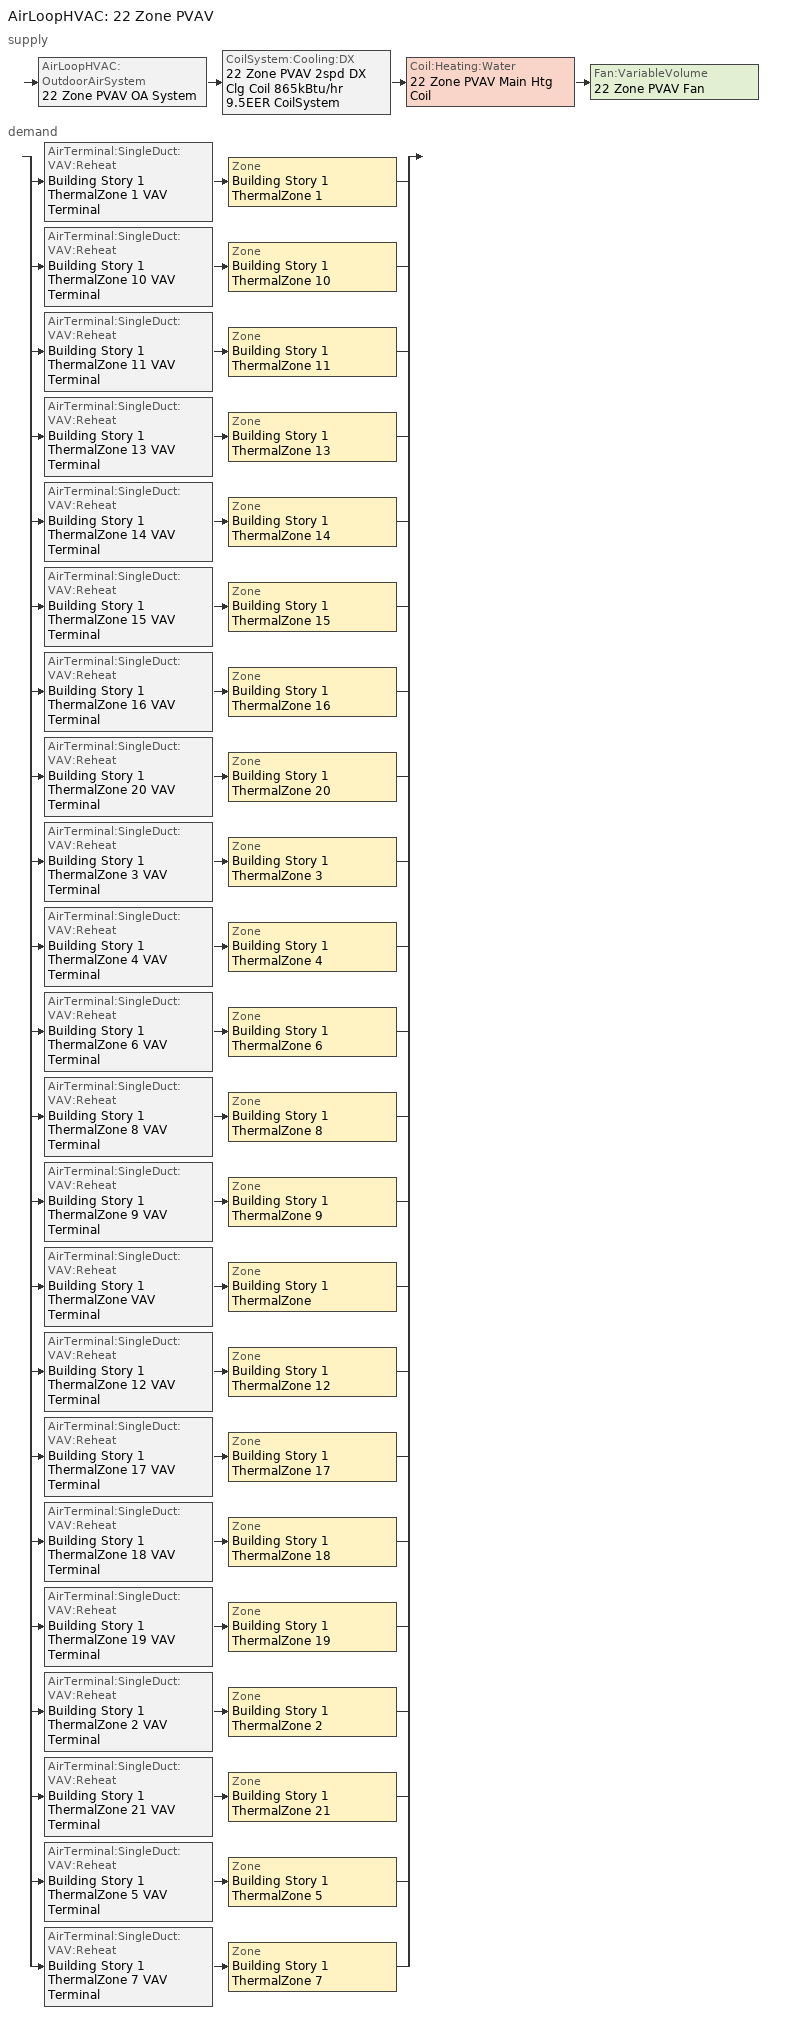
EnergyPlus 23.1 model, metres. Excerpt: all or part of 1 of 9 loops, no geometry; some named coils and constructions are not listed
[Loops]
AirLoopHVAC '22 Zone PVAV'
 supply: AirLoopHVAC:OutdoorAirSystem '22 Zone PVAV OA System' > CoilSystem:Cooling:DX '22 Zone PVAV 2spd DX Clg Coil 865kBtu/hr 9.5EER CoilSystem' > Coil:Heating:Water '22 Zone PVAV Main Htg Coil' > Fan:VariableVolume '22 Zone PVAV Fan'
 demand: split
  | AirTerminal:SingleDuct:VAV:Reheat 'Building Story 1 ThermalZone 1 VAV Terminal' > Zone 'Building Story 1 ThermalZone 1'
  | AirTerminal:SingleDuct:VAV:Reheat 'Building Story 1 ThermalZone 10 VAV Terminal' > Zone 'Building Story 1 ThermalZone 10'
  | AirTerminal:SingleDuct:VAV:Reheat 'Building Story 1 ThermalZone 11 VAV Terminal' > Zone 'Building Story 1 ThermalZone 11'
  | AirTerminal:SingleDuct:VAV:Reheat 'Building Story 1 ThermalZone 13 VAV Terminal' > Zone 'Building Story 1 ThermalZone 13'
  | AirTerminal:SingleDuct:VAV:Reheat 'Building Story 1 ThermalZone 14 VAV Terminal' > Zone 'Building Story 1 ThermalZone 14'
  | AirTerminal:SingleDuct:VAV:Reheat 'Building Story 1 ThermalZone 15 VAV Terminal' > Zone 'Building Story 1 ThermalZone 15'
  | AirTerminal:SingleDuct:VAV:Reheat 'Building Story 1 ThermalZone 16 VAV Terminal' > Zone 'Building Story 1 ThermalZone 16'
  | AirTerminal:SingleDuct:VAV:Reheat 'Building Story 1 ThermalZone 20 VAV Terminal' > Zone 'Building Story 1 ThermalZone 20'
  | AirTerminal:SingleDuct:VAV:Reheat 'Building Story 1 ThermalZone 3 VAV Terminal' > Zone 'Building Story 1 ThermalZone 3'
  | AirTerminal:SingleDuct:VAV:Reheat 'Building Story 1 ThermalZone 4 VAV Terminal' > Zone 'Building Story 1 ThermalZone 4'
  | AirTerminal:SingleDuct:VAV:Reheat 'Building Story 1 ThermalZone 6 VAV Terminal' > Zone 'Building Story 1 ThermalZone 6'
  | AirTerminal:SingleDuct:VAV:Reheat 'Building Story 1 ThermalZone 8 VAV Terminal' > Zone 'Building Story 1 ThermalZone 8'
  | AirTerminal:SingleDuct:VAV:Reheat 'Building Story 1 ThermalZone 9 VAV Terminal' > Zone 'Building Story 1 ThermalZone 9'
  | AirTerminal:SingleDuct:VAV:Reheat 'Building Story 1 ThermalZone VAV Terminal' > Zone 'Building Story 1 ThermalZone'
  | AirTerminal:SingleDuct:VAV:Reheat 'Building Story 1 ThermalZone 12 VAV Terminal' > Zone 'Building Story 1 ThermalZone 12'
  | AirTerminal:SingleDuct:VAV:Reheat 'Building Story 1 ThermalZone 17 VAV Terminal' > Zone 'Building Story 1 ThermalZone 17'
  | AirTerminal:SingleDuct:VAV:Reheat 'Building Story 1 ThermalZone 18 VAV Terminal' > Zone 'Building Story 1 ThermalZone 18'
  | AirTerminal:SingleDuct:VAV:Reheat 'Building Story 1 ThermalZone 19 VAV Terminal' > Zone 'Building Story 1 ThermalZone 19'
  | AirTerminal:SingleDuct:VAV:Reheat 'Building Story 1 ThermalZone 2 VAV Terminal' > Zone 'Building Story 1 ThermalZone 2'
  | AirTerminal:SingleDuct:VAV:Reheat 'Building Story 1 ThermalZone 21 VAV Terminal' > Zone 'Building Story 1 ThermalZone 21'
  | AirTerminal:SingleDuct:VAV:Reheat 'Building Story 1 ThermalZone 5 VAV Terminal' > Zone 'Building Story 1 ThermalZone 5'
  | AirTerminal:SingleDuct:VAV:Reheat 'Building Story 1 ThermalZone 7 VAV Terminal' > Zone 'Building Story 1 ThermalZone 7'
[InternalMass] Construction=InteriorFurnishings 1
Name | Zone or ZoneList | Space or SpaceList | Surface Area {m2}
Building Story 1 Space 17 SecondarySchool Mechanical B  - Story Ground Mass | Building Story 1 ThermalZone 17 | Building Story 1 Space 17 | 26.8084
Building Story 1 Space 8 SecondarySchool Mechanical B  - Story Ground Mass | Building Story 1 ThermalZone 8 | Building Story 1 Space 8 | 2.90089
Building Story 1 Space 14 SecondarySchool Mechanical B  - Story Ground Mass | Building Story 1 ThermalZone 14 | Building Story 1 Space 14 | 6.56601
Building Story 1 Space 13 SecondarySchool Mechanical B  - Story Ground Mass | Building Story 1 ThermalZone 13 | Building Story 1 Space 13 | 3.09526
Building Story 1 Space 15 SecondarySchool Mechanical B  - Story Ground Mass | Building Story 1 ThermalZone 15 | Building Story 1 Space 15 | 1.0652
Building Story 1 Space 10 SecondarySchool Mechanical B  - Story Ground Mass | Building Story 1 ThermalZone 10 | Building Story 1 Space 10 | 4.91222
Building Story 1 Space 11 SecondarySchool Mechanical B  - Story Ground Mass | Building Story 1 ThermalZone 11 | Building Story 1 Space 11 | 2.89892
Building Story 1 Space SecondarySchool Mechanical C  - Story Ground Mass | Building Story 1 ThermalZone | Building Story 1 Space | 34.3922
Building Story 1 Space 9 SecondarySchool Mechanical C  - Story Ground Mass | Building Story 1 ThermalZone 9 | Building Story 1 Space 9 | 0.135898
Building Story 1 Space 12 SecondarySchool Mechanical C  - Story Ground Mass | Building Story 1 ThermalZone 12 | Building Story 1 Space 12 | 1.8011
Building Story 1 Space 16 SecondarySchool Mechanical C  - Story Ground Mass | Building Story 1 ThermalZone 16 | Building Story 1 Space 16 | 0.949312
Building Story 1 Space 17 SecondarySchool Mechanical C  - Story Ground Mass | Building Story 1 ThermalZone 17 | Building Story 1 Space 17 | 3.64568
Building Story 1 Space 8 SecondarySchool Mechanical C  - Story Ground Mass | Building Story 1 ThermalZone 8 | Building Story 1 Space 8 | 0.394492
Building Story 1 Space 14 SecondarySchool Mechanical C  - Story Ground Mass | Building Story 1 ThermalZone 14 | Building Story 1 Space 14 | 0.892913
Building Story 1 Space 13 SecondarySchool Mechanical C  - Story Ground Mass | Building Story 1 ThermalZone 13 | Building Story 1 Space 13 | 0.420925
Building Story 1 Space 15 SecondarySchool Mechanical C  - Story Ground Mass | Building Story 1 ThermalZone 15 | Building Story 1 Space 15 | 0.144856
Building Story 1 Space 10 SecondarySchool Mechanical C  - Story Ground Mass | Building Story 1 ThermalZone 10 | Building Story 1 Space 10 | 0.668014
Building Story 1 Space 11 SecondarySchool Mechanical C  - Story Ground Mass | Building Story 1 ThermalZone 11 | Building Story 1 Space 11 | 0.394225
Building Story 1 Space SecondarySchool Office A  - Story Ground Mass | Building Story 1 ThermalZone | Building Story 1 Space | 24.2442
Building Story 1 Space 9 SecondarySchool Office A  - Story Ground Mass | Building Story 1 ThermalZone 9 | Building Story 1 Space 9 | 0.0957992
Building Story 1 Space 12 SecondarySchool Office A  - Story Ground Mass | Building Story 1 ThermalZone 12 | Building Story 1 Space 12 | 1.26966
Building Story 1 Space 16 SecondarySchool Office A  - Story Ground Mass | Building Story 1 ThermalZone 16 | Building Story 1 Space 16 | 0.669202
Building Story 1 Space 17 SecondarySchool Office A  - Story Ground Mass | Building Story 1 ThermalZone 17 | Building Story 1 Space 17 | 2.56996
Building Story 1 Space 8 SecondarySchool Office A  - Story Ground Mass | Building Story 1 ThermalZone 8 | Building Story 1 Space 8 | 0.278091
Building Story 1 Space 14 SecondarySchool Office A  - Story Ground Mass | Building Story 1 ThermalZone 14 | Building Story 1 Space 14 | 0.629444
Building Story 1 Space 13 SecondarySchool Office A  - Story Ground Mass | Building Story 1 ThermalZone 13 | Building Story 1 Space 13 | 0.296724
Building Story 1 Space 15 SecondarySchool Office A  - Story Ground Mass | Building Story 1 ThermalZone 15 | Building Story 1 Space 15 | 0.102114
Building Story 1 Space 10 SecondarySchool Office A  - Story Ground Mass | Building Story 1 ThermalZone 10 | Building Story 1 Space 10 | 0.470905
Building Story 1 Space 11 SecondarySchool Office A  - Story Ground Mass | Building Story 1 ThermalZone 11 | Building Story 1 Space 11 | 0.277902
Building Story 1 Space SecondarySchool Office A end_b - Story Ground Mass | Building Story 1 ThermalZone | Building Story 1 Space | 29.2657
Building Story 1 Space 9 SecondarySchool Office A end_b - Story Ground Mass | Building Story 1 ThermalZone 9 | Building Story 1 Space 9 | 0.115641
Building Story 1 Space 12 SecondarySchool Office A end_b - Story Ground Mass | Building Story 1 ThermalZone 12 | Building Story 1 Space 12 | 1.53263
Building Story 1 Space 16 SecondarySchool Office A end_b - Story Ground Mass | Building Story 1 ThermalZone 16 | Building Story 1 Space 16 | 0.807808
Building Story 1 Space 17 SecondarySchool Office A end_b - Story Ground Mass | Building Story 1 ThermalZone 17 | Building Story 1 Space 17 | 3.10225
Building Story 1 Space 20 SecondarySchool Office A end_b - Story Ground Mass | Building Story 1 ThermalZone 20 | Building Story 1 Space 20 | 0.950895
Building Story 1 Space 21 SecondarySchool Office A end_b - Story Ground Mass | Building Story 1 ThermalZone 21 | Building Story 1 Space 21 | 1.48512
Building Story 1 Space 8 SecondarySchool Office A end_b - Story Ground Mass | Building Story 1 ThermalZone 8 | Building Story 1 Space 8 | 0.335689
Building Story 1 Space 14 SecondarySchool Office A end_b - Story Ground Mass | Building Story 1 ThermalZone 14 | Building Story 1 Space 14 | 0.759816
Building Story 1 Space 5 SecondarySchool Office A end_b - Story Ground Mass | Building Story 1 ThermalZone 5 | Building Story 1 Space 5 | 0.243056
Building Story 1 Space 13 SecondarySchool Office A end_b - Story Ground Mass | Building Story 1 ThermalZone 13 | Building Story 1 Space 13 | 0.358182
Building Story 1 Space 15 SecondarySchool Office A end_b - Story Ground Mass | Building Story 1 ThermalZone 15 | Building Story 1 Space 15 | 0.123264
Building Story 1 Space 10 SecondarySchool Office A end_b - Story Ground Mass | Building Story 1 ThermalZone 10 | Building Story 1 Space 10 | 0.56844
Building Story 1 Space 19 SecondarySchool Office A end_b - Story Ground Mass | Building Story 1 ThermalZone 19 | Building Story 1 Space 19 | 0.0959489
Building Story 1 Space 3 SecondarySchool Office A end_b - Story Ground Mass | Building Story 1 ThermalZone 3 | Building Story 1 Space 3 | 0.132603
Building Story 1 Space 18 SecondarySchool Office A end_b - Story Ground Mass | Building Story 1 ThermalZone 18 | Building Story 1 Space 18 | 0.100001
Building Story 1 Space 11 SecondarySchool Office A end_b - Story Ground Mass | Building Story 1 ThermalZone 11 | Building Story 1 Space 11 | 0.335462
Building Story 1 Space SecondarySchool Office B  - Story Ground Mass | Building Story 1 ThermalZone | Building Story 1 Space | 178.279
Building Story 1 Space 1 SecondarySchool Office B  - Story Ground Mass | Building Story 1 ThermalZone 1 | Building Story 1 Space 1 | 1.47808
Building Story 1 Space 2 SecondarySchool Office B  - Story Ground Mass | Building Story 1 ThermalZone 2 | Building Story 1 Space 2 | 3.20943
Building Story 1 Space 4 SecondarySchool Office B  - Story Ground Mass | Building Story 1 ThermalZone 4 | Building Story 1 Space 4 | 1.06083
Building Story 1 Space 6 SecondarySchool Office B  - Story Ground Mass | Building Story 1 ThermalZone 6 | Building Story 1 Space 6 | 1.20635
Building Story 1 Space 7 SecondarySchool Office B  - Story Ground Mass | Building Story 1 ThermalZone 7 | Building Story 1 Space 7 | 2.14553
Building Story 1 Space 9 SecondarySchool Office B  - Story Ground Mass | Building Story 1 ThermalZone 9 | Building Story 1 Space 9 | 0.704456
Building Story 1 Space 12 SecondarySchool Office B  - Story Ground Mass | Building Story 1 ThermalZone 12 | Building Story 1 Space 12 | 9.33639
Building Story 1 Space 16 SecondarySchool Office B  - Story Ground Mass | Building Story 1 ThermalZone 16 | Building Story 1 Space 16 | 4.92096
Building Story 1 Space 17 SecondarySchool Office B  - Story Ground Mass | Building Story 1 ThermalZone 17 | Building Story 1 Space 17 | 18.8981
Building Story 1 Space 20 SecondarySchool Office B  - Story Ground Mass | Building Story 1 ThermalZone 20 | Building Story 1 Space 20 | 5.79261
Building Story 1 Space 21 SecondarySchool Office B  - Story Ground Mass | Building Story 1 ThermalZone 21 | Building Story 1 Space 21 | 9.04699
Building Story 1 Space 8 SecondarySchool Office B  - Story Ground Mass | Building Story 1 ThermalZone 8 | Building Story 1 Space 8 | 2.04493
Building Story 1 Space 14 SecondarySchool Office B  - Story Ground Mass | Building Story 1 ThermalZone 14 | Building Story 1 Space 14 | 4.6286
Building Story 1 Space 5 SecondarySchool Office B  - Story Ground Mass | Building Story 1 ThermalZone 5 | Building Story 1 Space 5 | 1.48064
Building Story 1 Space 13 SecondarySchool Office B  - Story Ground Mass | Building Story 1 ThermalZone 13 | Building Story 1 Space 13 | 2.18195
Building Story 1 Space 15 SecondarySchool Office B  - Story Ground Mass | Building Story 1 ThermalZone 15 | Building Story 1 Space 15 | 0.750892
Building Story 1 Space 10 SecondarySchool Office B  - Story Ground Mass | Building Story 1 ThermalZone 10 | Building Story 1 Space 10 | 3.46279
Building Story 1 Space 19 SecondarySchool Office B  - Story Ground Mass | Building Story 1 ThermalZone 19 | Building Story 1 Space 19 | 0.584496
Building Story 1 Space 3 SecondarySchool Office B  - Story Ground Mass | Building Story 1 ThermalZone 3 | Building Story 1 Space 3 | 0.807784
Building Story 1 Space 18 SecondarySchool Office B  - Story Ground Mass | Building Story 1 ThermalZone 18 | Building Story 1 Space 18 | 0.609181
Building Story 1 Space 11 SecondarySchool Office B  - Story Ground Mass | Building Story 1 ThermalZone 11 | Building Story 1 Space 11 | 2.04355
Building Story 1 Space SecondarySchool Office B end_b - Story Ground Mass | Building Story 1 ThermalZone | Building Story 1 Space | 215.205
Building Story 1 Space 1 SecondarySchool Office B end_b - Story Ground Mass | Building Story 1 ThermalZone 1 | Building Story 1 Space 1 | 1.78423
Building Story 1 Space 2 SecondarySchool Office B end_b - Story Ground Mass | Building Story 1 ThermalZone 2 | Building Story 1 Space 2 | 3.87417
Building Story 1 Space 4 SecondarySchool Office B end_b - Story Ground Mass | Building Story 1 ThermalZone 4 | Building Story 1 Space 4 | 1.28056
Building Story 1 Space 6 SecondarySchool Office B end_b - Story Ground Mass | Building Story 1 ThermalZone 6 | Building Story 1 Space 6 | 1.45622
Building Story 1 Space 7 SecondarySchool Office B end_b - Story Ground Mass | Building Story 1 ThermalZone 7 | Building Story 1 Space 7 | 2.58992
Building Story 1 Space 9 SecondarySchool Office B end_b - Story Ground Mass | Building Story 1 ThermalZone 9 | Building Story 1 Space 9 | 0.850365
Building Story 1 Space 12 SecondarySchool Office B end_b - Story Ground Mass | Building Story 1 ThermalZone 12 | Building Story 1 Space 12 | 11.2702
Building Story 1 Space 16 SecondarySchool Office B end_b - Story Ground Mass | Building Story 1 ThermalZone 16 | Building Story 1 Space 16 | 5.9402
Building Story 1 Space 17 SecondarySchool Office B end_b - Story Ground Mass | Building Story 1 ThermalZone 17 | Building Story 1 Space 17 | 22.8123
Building Story 1 Space 20 SecondarySchool Office B end_b - Story Ground Mass | Building Story 1 ThermalZone 20 | Building Story 1 Space 20 | 6.99238
Building Story 1 Space 21 SecondarySchool Office B end_b - Story Ground Mass | Building Story 1 ThermalZone 21 | Building Story 1 Space 21 | 10.9208
[ZoneControl:Thermostat] Temperature Difference Between Cutout And Setpoint {deltaC}=0
Name | Zone or ZoneList | Control Type Schedule | Control 1
Building Story 1 ThermalZone Thermostat | Building Story 1 ThermalZone | Building Story 1 ThermalZone Thermostat Schedule | Story Ground Blended Space Type Thermostat
Building Story 1 ThermalZone 1 Thermostat | Building Story 1 ThermalZone 1 | Building Story 1 ThermalZone 1 Thermostat Schedule | Story Ground Blended Space Type Thermostat 1
Building Story 1 ThermalZone 10 Thermostat | Building Story 1 ThermalZone 10 | Building Story 1 ThermalZone 10 Thermostat Schedule | Story Ground Blended Space Type Thermostat 2
Building Story 1 ThermalZone 11 Thermostat | Building Story 1 ThermalZone 11 | Building Story 1 ThermalZone 11 Thermostat Schedule | Story Ground Blended Space Type Thermostat 3
Building Story 1 ThermalZone 12 Thermostat | Building Story 1 ThermalZone 12 | Building Story 1 ThermalZone 12 Thermostat Schedule | Story Ground Blended Space Type Thermostat 4
Building Story 1 ThermalZone 13 Thermostat | Building Story 1 ThermalZone 13 | Building Story 1 ThermalZone 13 Thermostat Schedule | Story Ground Blended Space Type Thermostat 5
Building Story 1 ThermalZone 14 Thermostat | Building Story 1 ThermalZone 14 | Building Story 1 ThermalZone 14 Thermostat Schedule | Story Ground Blended Space Type Thermostat 6
Building Story 1 ThermalZone 15 Thermostat | Building Story 1 ThermalZone 15 | Building Story 1 ThermalZone 15 Thermostat Schedule | Story Ground Blended Space Type Thermostat 7
Building Story 1 ThermalZone 16 Thermostat | Building Story 1 ThermalZone 16 | Building Story 1 ThermalZone 16 Thermostat Schedule | Story Ground Blended Space Type Thermostat 8
Building Story 1 ThermalZone 17 Thermostat | Building Story 1 ThermalZone 17 | Building Story 1 ThermalZone 17 Thermostat Schedule | Story Ground Blended Space Type Thermostat 9
Building Story 1 ThermalZone 18 Thermostat | Building Story 1 ThermalZone 18 | Building Story 1 ThermalZone 18 Thermostat Schedule | Story Ground Blended Space Type Thermostat 10
Building Story 1 ThermalZone 19 Thermostat | Building Story 1 ThermalZone 19 | Building Story 1 ThermalZone 19 Thermostat Schedule | Story Ground Blended Space Type Thermostat 11
Building Story 1 ThermalZone 2 Thermostat | Building Story 1 ThermalZone 2 | Building Story 1 ThermalZone 2 Thermostat Schedule | Story Ground Blended Space Type Thermostat 12
Building Story 1 ThermalZone 20 Thermostat | Building Story 1 ThermalZone 20 | Building Story 1 ThermalZone 20 Thermostat Schedule | Story Ground Blended Space Type Thermostat 13
Building Story 1 ThermalZone 21 Thermostat | Building Story 1 ThermalZone 21 | Building Story 1 ThermalZone 21 Thermostat Schedule | Story Ground Blended Space Type Thermostat 14
Building Story 1 ThermalZone 3 Thermostat | Building Story 1 ThermalZone 3 | Building Story 1 ThermalZone 3 Thermostat Schedule | Story Ground Blended Space Type Thermostat 15
Building Story 1 ThermalZone 4 Thermostat | Building Story 1 ThermalZone 4 | Building Story 1 ThermalZone 4 Thermostat Schedule | Story Ground Blended Space Type Thermostat 16
Building Story 1 ThermalZone 5 Thermostat | Building Story 1 ThermalZone 5 | Building Story 1 ThermalZone 5 Thermostat Schedule | Story Ground Blended Space Type Thermostat 17
Building Story 1 ThermalZone 6 Thermostat | Building Story 1 ThermalZone 6 | Building Story 1 ThermalZone 6 Thermostat Schedule | Story Ground Blended Space Type Thermostat 18
Building Story 1 ThermalZone 7 Thermostat | Building Story 1 ThermalZone 7 | Building Story 1 ThermalZone 7 Thermostat Schedule | Story Ground Blended Space Type Thermostat 19
Building Story 1 ThermalZone 8 Thermostat | Building Story 1 ThermalZone 8 | Building Story 1 ThermalZone 8 Thermostat Schedule | Story Ground Blended Space Type Thermostat 20
Building Story 1 ThermalZone 9 Thermostat | Building Story 1 ThermalZone 9 | Building Story 1 ThermalZone 9 Thermostat Schedule | Story Ground Blended Space Type Thermostat 21
[ThermostatSetpoint:DualSetpoint] Heating Setpoint Temperature Schedule=SchoolSecondary HTGSETP_SCH_PSZ_AC; Cooling Setpoint Temperature Schedule=SchoolSecondary CLGSETP_SCH_NO_SETBACK
Story Ground Blended Space Type Thermostat; Story Ground Blended Space Type Thermostat 1; Story Ground Blended Space Type Thermostat 2; Story Ground Blended Space Type Thermostat 3; Story Ground Blended Space Type Thermostat 4; Story Ground Blended Space Type Thermostat 5; Story Ground Blended Space Type Thermostat 6; Story Ground Blended Space Type Thermostat 7; Story Ground Blended Space Type Thermostat 8; Story Ground Blended Space Type Thermostat 9; Story Ground Blended Space Type Thermostat 10; Story Ground Blended Space Type Thermostat 11; Story Ground Blended Space Type Thermostat 12; Story Ground Blended Space Type Thermostat 13; Story Ground Blended Space Type Thermostat 14; Story Ground Blended Space Type Thermostat 15; Story Ground Blended Space Type Thermostat 16; Story Ground Blended Space Type Thermostat 17; Story Ground Blended Space Type Thermostat 18; Story Ground Blended Space Type Thermostat 19; Story Ground Blended Space Type Thermostat 20; Story Ground Blended Space Type Thermostat 21
[AirTerminal:SingleDuct:VAV:Reheat] Availability Schedule=Always On Discrete; Maximum Air Flow Rate {m3/s}=Autosize; Zone Minimum Air Flow Input Method=Constant; Constant Minimum Air Flow Fraction=0.747222; Fixed Minimum Air Flow Rate {m3/s}=0; Maximum Hot Water or Steam Flow Rate {m3/s}=Autosize; Minimum Hot Water or Steam Flow Rate {m3/s}=0; Convergence Tolerance=0.001; Damper Heating Action=ReverseWithLimits; Maximum Flow per Zone Floor Area During Reheat {m3/s-m2}=Autocalculate; Maximum Flow Fraction During Reheat=Autocalculate; Maximum Reheat Air Temperature {C}=50
Name | Reheat Coil
Building Story 1 ThermalZone VAV Terminal | Building Story 1 ThermalZone Reheat Coil
Building Story 1 ThermalZone 1 VAV Terminal | Building Story 1 ThermalZone 1 Reheat Coil
Building Story 1 ThermalZone 10 VAV Terminal | Building Story 1 ThermalZone 10 Reheat Coil
Building Story 1 ThermalZone 11 VAV Terminal | Building Story 1 ThermalZone 11 Reheat Coil
Building Story 1 ThermalZone 12 VAV Terminal | Building Story 1 ThermalZone 12 Reheat Coil
Building Story 1 ThermalZone 13 VAV Terminal | Building Story 1 ThermalZone 13 Reheat Coil
Building Story 1 ThermalZone 14 VAV Terminal | Building Story 1 ThermalZone 14 Reheat Coil
Building Story 1 ThermalZone 15 VAV Terminal | Building Story 1 ThermalZone 15 Reheat Coil
Building Story 1 ThermalZone 16 VAV Terminal | Building Story 1 ThermalZone 16 Reheat Coil
Building Story 1 ThermalZone 17 VAV Terminal | Building Story 1 ThermalZone 17 Reheat Coil
Building Story 1 ThermalZone 18 VAV Terminal | Building Story 1 ThermalZone 18 Reheat Coil
Building Story 1 ThermalZone 19 VAV Terminal | Building Story 1 ThermalZone 19 Reheat Coil
Building Story 1 ThermalZone 2 VAV Terminal | Building Story 1 ThermalZone 2 Reheat Coil
Building Story 1 ThermalZone 20 VAV Terminal | Building Story 1 ThermalZone 20 Reheat Coil
Building Story 1 ThermalZone 21 VAV Terminal | Building Story 1 ThermalZone 21 Reheat Coil
Building Story 1 ThermalZone 3 VAV Terminal | Building Story 1 ThermalZone 3 Reheat Coil
Building Story 1 ThermalZone 4 VAV Terminal | Building Story 1 ThermalZone 4 Reheat Coil
Building Story 1 ThermalZone 5 VAV Terminal | Building Story 1 ThermalZone 5 Reheat Coil
Building Story 1 ThermalZone 6 VAV Terminal | Building Story 1 ThermalZone 6 Reheat Coil
Building Story 1 ThermalZone 7 VAV Terminal | Building Story 1 ThermalZone 7 Reheat Coil
Building Story 1 ThermalZone 8 VAV Terminal | Building Story 1 ThermalZone 8 Reheat Coil
Building Story 1 ThermalZone 9 VAV Terminal | Building Story 1 ThermalZone 9 Reheat Coil
[Coil:Heating:Water]
22 Zone PVAV Main Htg Coil: Availability Schedule=Always On Discrete; U-Factor Times Area Value {W/K}=Autosize; Maximum Water Flow Rate {m3/s}=Autosize; Performance Input Method=UFactorTimesAreaAndDesignWaterFlowRate; Rated Capacity {W}=Autosize; Rated Inlet Water Temperature {C}=82.2222; Rated Inlet Air Temperature {C}=7.22222; Rated Outlet Water Temperature {C}=71.1111; Rated Outlet Air Temperature {C}=12.7778; Rated Ratio for Air and Water Convection=0.5
[Zone equipment]
Building Story 1 ThermalZone: Building Story 1 ThermalZone VAV Terminal
Building Story 1 ThermalZone 1: Building Story 1 ThermalZone 1 VAV Terminal
Building Story 1 ThermalZone 10: Building Story 1 ThermalZone 10 VAV Terminal
Building Story 1 ThermalZone 11: Building Story 1 ThermalZone 11 VAV Terminal
Building Story 1 ThermalZone 12: Building Story 1 ThermalZone 12 VAV Terminal
Building Story 1 ThermalZone 13: Building Story 1 ThermalZone 13 VAV Terminal
Building Story 1 ThermalZone 14: Building Story 1 ThermalZone 14 VAV Terminal
Building Story 1 ThermalZone 15: Building Story 1 ThermalZone 15 VAV Terminal
Building Story 1 ThermalZone 16: Building Story 1 ThermalZone 16 VAV Terminal
Building Story 1 ThermalZone 17: Building Story 1 ThermalZone 17 VAV Terminal
Building Story 1 ThermalZone 18: Building Story 1 ThermalZone 18 VAV Terminal
Building Story 1 ThermalZone 19: Building Story 1 ThermalZone 19 VAV Terminal
Building Story 1 ThermalZone 2: Building Story 1 ThermalZone 2 VAV Terminal
Building Story 1 ThermalZone 20: Building Story 1 ThermalZone 20 VAV Terminal
Building Story 1 ThermalZone 21: Building Story 1 ThermalZone 21 VAV Terminal
Building Story 1 ThermalZone 3: Building Story 1 ThermalZone 3 VAV Terminal
Building Story 1 ThermalZone 4: Building Story 1 ThermalZone 4 VAV Terminal
Building Story 1 ThermalZone 5: Building Story 1 ThermalZone 5 VAV Terminal
Building Story 1 ThermalZone 6: Building Story 1 ThermalZone 6 VAV Terminal
Building Story 1 ThermalZone 7: Building Story 1 ThermalZone 7 VAV Terminal
Building Story 1 ThermalZone 8: Building Story 1 ThermalZone 8 VAV Terminal
Building Story 1 ThermalZone 9: Building Story 1 ThermalZone 9 VAV Terminal
[Sizing:Zone] Zone Cooling Design Supply Air Temperature Input Method=SupplyAirTemperature; Zone Cooling Design Supply Air Temperature {C}=12.7778; Zone Cooling Design Supply Air Temperature Difference {deltaC}=11.11; Zone Heating Design Supply Air Temperature Input Method=SupplyAirTemperature; Zone Heating Design Supply Air Temperature {C}=50; Zone Heating Design Supply Air Temperature Difference {deltaC}=11.11; Zone Cooling Design Supply Air Humidity Ratio {kgWater/kgDryAir}=0.0085; Zone Heating Design Supply Air Humidity Ratio {kgWater/kgDryAir}=0.008; Cooling Design Air Flow Method=DesignDay; Cooling Design Air Flow Rate {m3/s}=0; Cooling Minimum Air Flow per Zone Floor Area {m3/s-m2}=0.000762; Cooling Minimum Air Flow {m3/s}=0; Cooling Minimum Air Flow Fraction=0; Heating Design Air Flow Method=DesignDay; Heating Design Air Flow Rate {m3/s}=0; Heating Maximum Air Flow per Zone Floor Area {m3/s-m2}=0.002032; Heating Maximum Air Flow {m3/s}=0.141576; Heating Maximum Air Flow Fraction=0.3; Account for Dedicated Outdoor Air System=No; Zone Load Sizing Method=Sensible Load Only No Latent Load; Zone Latent Cooling Design Supply Air Humidity Ratio Input Method=HumidityRatioDifference; Zone Cooling Design Supply Air Humidity Ratio Difference {kgWater/kgDryAir}=0.005; Zone Latent Heating Design Supply Air Humidity Ratio Input Method=HumidityRatioDifference; Zone Humidification Design Supply Air Humidity Ratio Difference {kgWater/kgDryAir}=0.005
Name | Design Specification Outdoor Air Object | Design Specification Zone Air Distribution Object
Building Story 1 ThermalZone | Building Story 1 ThermalZone DSOA Space List | Building Story 1 ThermalZone Design Spec Zone Air Dist
Building Story 1 ThermalZone 1 | Building Story 1 ThermalZone 1 DSOA Space List | Building Story 1 ThermalZone 1 Design Spec Zone Air Dist
Building Story 1 ThermalZone 10 | Building Story 1 ThermalZone 10 DSOA Space List | Building Story 1 ThermalZone 10 Design Spec Zone Air Dist
Building Story 1 ThermalZone 11 | Building Story 1 ThermalZone 11 DSOA Space List | Building Story 1 ThermalZone 11 Design Spec Zone Air Dist
Building Story 1 ThermalZone 12 | Building Story 1 ThermalZone 12 DSOA Space List | Building Story 1 ThermalZone 12 Design Spec Zone Air Dist
Building Story 1 ThermalZone 13 | Building Story 1 ThermalZone 13 DSOA Space List | Building Story 1 ThermalZone 13 Design Spec Zone Air Dist
Building Story 1 ThermalZone 14 | Building Story 1 ThermalZone 14 DSOA Space List | Building Story 1 ThermalZone 14 Design Spec Zone Air Dist
Building Story 1 ThermalZone 15 | Building Story 1 ThermalZone 15 DSOA Space List | Building Story 1 ThermalZone 15 Design Spec Zone Air Dist
Building Story 1 ThermalZone 16 | Building Story 1 ThermalZone 16 DSOA Space List | Building Story 1 ThermalZone 16 Design Spec Zone Air Dist
Building Story 1 ThermalZone 17 | Building Story 1 ThermalZone 17 DSOA Space List | Building Story 1 ThermalZone 17 Design Spec Zone Air Dist
Building Story 1 ThermalZone 18 | Building Story 1 ThermalZone 18 DSOA Space List | Building Story 1 ThermalZone 18 Design Spec Zone Air Dist
Building Story 1 ThermalZone 19 | Building Story 1 ThermalZone 19 DSOA Space List | Building Story 1 ThermalZone 19 Design Spec Zone Air Dist
Building Story 1 ThermalZone 2 | Building Story 1 ThermalZone 2 DSOA Space List | Building Story 1 ThermalZone 2 Design Spec Zone Air Dist
Building Story 1 ThermalZone 20 | Building Story 1 ThermalZone 20 DSOA Space List | Building Story 1 ThermalZone 20 Design Spec Zone Air Dist
Building Story 1 ThermalZone 21 | Building Story 1 ThermalZone 21 DSOA Space List | Building Story 1 ThermalZone 21 Design Spec Zone Air Dist
Building Story 1 ThermalZone 3 | Building Story 1 ThermalZone 3 DSOA Space List | Building Story 1 ThermalZone 3 Design Spec Zone Air Dist
Building Story 1 ThermalZone 4 | Building Story 1 ThermalZone 4 DSOA Space List | Building Story 1 ThermalZone 4 Design Spec Zone Air Dist
Building Story 1 ThermalZone 5 | Building Story 1 ThermalZone 5 DSOA Space List | Building Story 1 ThermalZone 5 Design Spec Zone Air Dist
Building Story 1 ThermalZone 6 | Building Story 1 ThermalZone 6 DSOA Space List | Building Story 1 ThermalZone 6 Design Spec Zone Air Dist
Building Story 1 ThermalZone 7 | Building Story 1 ThermalZone 7 DSOA Space List | Building Story 1 ThermalZone 7 Design Spec Zone Air Dist
Building Story 1 ThermalZone 8 | Building Story 1 ThermalZone 8 DSOA Space List | Building Story 1 ThermalZone 8 Design Spec Zone Air Dist
Building Story 1 ThermalZone 9 | Building Story 1 ThermalZone 9 DSOA Space List | Building Story 1 ThermalZone 9 Design Spec Zone Air Dist
[DesignSpecification:ZoneAirDistribution] Minimum Zone Ventilation Efficiency=0.6
Building Story 1 ThermalZone Design Spec Zone Air Dist; Building Story 1 ThermalZone 1 Design Spec Zone Air Dist; Building Story 1 ThermalZone 10 Design Spec Zone Air Dist; Building Story 1 ThermalZone 11 Design Spec Zone Air Dist; Building Story 1 ThermalZone 12 Design Spec Zone Air Dist; Building Story 1 ThermalZone 13 Design Spec Zone Air Dist; Building Story 1 ThermalZone 14 Design Spec Zone Air Dist; Building Story 1 ThermalZone 15 Design Spec Zone Air Dist; Building Story 1 ThermalZone 16 Design Spec Zone Air Dist; Building Story 1 ThermalZone 17 Design Spec Zone Air Dist; Building Story 1 ThermalZone 18 Design Spec Zone Air Dist; Building Story 1 ThermalZone 19 Design Spec Zone Air Dist; Building Story 1 ThermalZone 2 Design Spec Zone Air Dist; Building Story 1 ThermalZone 20 Design Spec Zone Air Dist; Building Story 1 ThermalZone 21 Design Spec Zone Air Dist; Building Story 1 ThermalZone 3 Design Spec Zone Air Dist; Building Story 1 ThermalZone 4 Design Spec Zone Air Dist; Building Story 1 ThermalZone 5 Design Spec Zone Air Dist; Building Story 1 ThermalZone 6 Design Spec Zone Air Dist; Building Story 1 ThermalZone 7 Design Spec Zone Air Dist; Building Story 1 ThermalZone 8 Design Spec Zone Air Dist; Building Story 1 ThermalZone 9 Design Spec Zone Air Dist
[Controller:MechanicalVentilation]
22 Zone PVAV Ventilation Controller: Availability Schedule=22 Zone PVAV Occ Sch; Demand Controlled Ventilation=No; System Outdoor Air Method=Standard62.1VentilationRateProcedureWithLimit; Zone or ZoneList 1=Building Story 1 ThermalZone; Design Specification Outdoor Air Object Name 1=Blended OA; Design Specification Zone Air Distribution Object Name 1=Building Story 1 ThermalZone Design Spec Zone Air Dist; Zone or ZoneList 2=Building Story 1 ThermalZone 1; Design Specification Outdoor Air Object Name 2=Blended OA; Design Specification Zone Air Distribution Object Name 2=Building Story 1 ThermalZone 1 Design Spec Zone Air Dist; Zone or ZoneList 3=Building Story 1 ThermalZone 10; Design Specification Outdoor Air Object Name 3=Blended OA; Design Specification Zone Air Distribution Object Name 3=Building Story 1 ThermalZone 10 Design Spec Zone Air Dist; Zone or ZoneList 4=Building Story 1 ThermalZone 11; Design Specification Outdoor Air Object Name 4=Blended OA; Design Specification Zone Air Distribution Object Name 4=Building Story 1 ThermalZone 11 Design Spec Zone Air Dist; Zone or ZoneList 5=Building Story 1 ThermalZone 12; Design Specification Outdoor Air Object Name 5=Blended OA; Design Specification Zone Air Distribution Object Name 5=Building Story 1 ThermalZone 12 Design Spec Zone Air Dist; Zone or ZoneList 6=Building Story 1 ThermalZone 13; Design Specification Outdoor Air Object Name 6=Blended OA; Design Specification Zone Air Distribution Object Name 6=Building Story 1 ThermalZone 13 Design Spec Zone Air Dist; Zone or ZoneList 7=Building Story 1 ThermalZone 14; Design Specification Outdoor Air Object Name 7=Blended OA; Design Specification Zone Air Distribution Object Name 7=Building Story 1 ThermalZone 14 Design Spec Zone Air Dist; Zone or ZoneList 8=Building Story 1 ThermalZone 15; Design Specification Outdoor Air Object Name 8=Blended OA; Design Specification Zone Air Distribution Object Name 8=Building Story 1 ThermalZone 15 Design Spec Zone Air Dist; Zone or ZoneList 9=Building Story 1 ThermalZone 16; Design Specification Outdoor Air Object Name 9=Blended OA; Design Specification Zone Air Distribution Object Name 9=Building Story 1 ThermalZone 16 Design Spec Zone Air Dist; Zone or ZoneList 10=Building Story 1 ThermalZone 17; Design Specification Outdoor Air Object Name 10=Blended OA; Design Specification Zone Air Distribution Object Name 10=Building Story 1 ThermalZone 17 Design Spec Zone Air Dist; Zone or ZoneList 11=Building Story 1 ThermalZone 18; Design Specification Outdoor Air Object Name 11=Blended OA; Design Specification Zone Air Distribution Object Name 11=Building Story 1 ThermalZone 18 Design Spec Zone Air Dist; Zone or ZoneList 12=Building Story 1 ThermalZone 19; Design Specification Outdoor Air Object Name 12=Blended OA; Design Specification Zone Air Distribution Object Name 12=Building Story 1 ThermalZone 19 Design Spec Zone Air Dist; Zone or ZoneList 13=Building Story 1 ThermalZone 2; Design Specification Outdoor Air Object Name 13=Blended OA; Design Specification Zone Air Distribution Object Name 13=Building Story 1 ThermalZone 2 Design Spec Zone Air Dist; Zone or ZoneList 14=Building Story 1 ThermalZone 20; Design Specification Outdoor Air Object Name 14=Blended OA; Design Specification Zone Air Distribution Object Name 14=Building Story 1 ThermalZone 20 Design Spec Zone Air Dist; Zone or ZoneList 15=Building Story 1 ThermalZone 21; Design Specification Outdoor Air Object Name 15=Blended OA; Design Specification Zone Air Distribution Object Name 15=Building Story 1 ThermalZone 21 Design Spec Zone Air Dist; Zone or ZoneList 16=Building Story 1 ThermalZone 3; Design Specification Outdoor Air Object Name 16=Blended OA; Design Specification Zone Air Distribution Object Name 16=Building Story 1 ThermalZone 3 Design Spec Zone Air Dist; Zone or ZoneList 17=Building Story 1 ThermalZone 4; Design Specification Outdoor Air Object Name 17=Blended OA; Design Specification Zone Air Distribution Object Name 17=Building Story 1 ThermalZone 4 Design Spec Zone Air Dist; Zone or ZoneList 18=Building Story 1 ThermalZone 5; Design Specification Outdoor Air Object Name 18=Blended OA; Design Specification Zone Air Distribution Object Name 18=Building Story 1 ThermalZone 5 Design Spec Zone Air Dist; Zone or ZoneList 19=Building Story 1 ThermalZone 6; Design Specification Outdoor Air Object Name 19=Blended OA; Design Specification Zone Air Distribution Object Name 19=Building Story 1 ThermalZone 6 Design Spec Zone Air Dist; Zone or ZoneList 20=Building Story 1 ThermalZone 7; Design Specification Outdoor Air Object Name 20=Blended OA; Design Specification Zone Air Distribution Object Name 20=Building Story 1 ThermalZone 7 Design Spec Zone Air Dist; Zone or ZoneList 21=Building Story 1 ThermalZone 8; Design Specification Outdoor Air Object Name 21=Blended OA; Design Specification Zone Air Distribution Object Name 21=Building Story 1 ThermalZone 8 Design Spec Zone Air Dist; Zone or ZoneList 22=Building Story 1 ThermalZone 9; Design Specification Outdoor Air Object Name 22=Blended OA; Design Specification Zone Air Distribution Object Name 22=Building Story 1 ThermalZone 9 Design Spec Zone Air Dist
[DesignSpecification:OutdoorAir]
Blended OA: Outdoor Air Method=Sum; Outdoor Air Flow per Person {m3/s-person}=0.00256079; Outdoor Air Flow per Zone Floor Area {m3/s-m2}=0.000687897; Outdoor Air Flow per Zone {m3/s}=0; Outdoor Air Flow Air Changes per Hour {1/hr}=0
[DesignSpecification:OutdoorAir:SpaceList] Space 1 Design Specification Outdoor Air Object=Blended OA
Name | Space 1
Building Story 1 ThermalZone DSOA Space List | Building Story 1 Space
Building Story 1 ThermalZone 1 DSOA Space List | Building Story 1 Space 1
Building Story 1 ThermalZone 10 DSOA Space List | Building Story 1 Space 10
Building Story 1 ThermalZone 11 DSOA Space List | Building Story 1 Space 11
Building Story 1 ThermalZone 12 DSOA Space List | Building Story 1 Space 12
Building Story 1 ThermalZone 13 DSOA Space List | Building Story 1 Space 13
Building Story 1 ThermalZone 14 DSOA Space List | Building Story 1 Space 14
Building Story 1 ThermalZone 15 DSOA Space List | Building Story 1 Space 15
Building Story 1 ThermalZone 16 DSOA Space List | Building Story 1 Space 16
Building Story 1 ThermalZone 17 DSOA Space List | Building Story 1 Space 17
Building Story 1 ThermalZone 18 DSOA Space List | Building Story 1 Space 18
Building Story 1 ThermalZone 19 DSOA Space List | Building Story 1 Space 19
Building Story 1 ThermalZone 2 DSOA Space List | Building Story 1 Space 2
Building Story 1 ThermalZone 20 DSOA Space List | Building Story 1 Space 20
Building Story 1 ThermalZone 21 DSOA Space List | Building Story 1 Space 21
Building Story 1 ThermalZone 3 DSOA Space List | Building Story 1 Space 3
Building Story 1 ThermalZone 4 DSOA Space List | Building Story 1 Space 4
Building Story 1 ThermalZone 5 DSOA Space List | Building Story 1 Space 5
Building Story 1 ThermalZone 6 DSOA Space List | Building Story 1 Space 6
Building Story 1 ThermalZone 7 DSOA Space List | Building Story 1 Space 7
Building Story 1 ThermalZone 8 DSOA Space List | Building Story 1 Space 8
Building Story 1 ThermalZone 9 DSOA Space List | Building Story 1 Space 9
[AirLoopHVAC]
22 Zone PVAV: Design Supply Air Flow Rate {m3/s}=AutoSize; Design Return Air Flow Fraction of Supply Air Flow=1
[Sizing:System]
22 Zone PVAV: Type of Load to Size On=Sensible; Design Outdoor Air Flow Rate {m3/s}=7.92055; Central Heating Maximum System Air Flow Ratio=0.3; Preheat Design Temperature {C}=7.22222; Preheat Design Humidity Ratio {kgWater/kgDryAir}=0.008; Precool Design Temperature {C}=12.7778; Precool Design Humidity Ratio {kgWater/kgDryAir}=0.008; Central Cooling Design Supply Air Temperature {C}=12.7778; Central Heating Design Supply Air Temperature {C}=12.7778; Type of Zone Sum to Use=Coincident; 100% Outdoor Air in Cooling=No; 100% Outdoor Air in Heating=No; Central Cooling Design Supply Air Humidity Ratio {kgWater/kgDryAir}=0.0085; Central Heating Design Supply Air Humidity Ratio {kgWater/kgDryAir}=0.008; Cooling Supply Air Flow Rate Method=DesignDay; Cooling Supply Air Flow Rate {m3/s}=0; Cooling Supply Air Flow Rate Per Floor Area {m3/s-m2}=0.00996765; Cooling Fraction of Autosized Cooling Supply Air Flow Rate=1; Cooling Supply Air Flow Rate Per Unit Cooling Capacity {m3/s-W}=3.94755e-05; Heating Supply Air Flow Rate Method=DesignDay; Heating Supply Air Flow Rate {m3/s}=0; Heating Supply Air Flow Rate Per Floor Area {m3/s-m2}=0.00996765; Heating Fraction of Autosized Heating Supply Air Flow Rate=1; Heating Fraction of Autosized Cooling Supply Air Flow Rate=1; Heating Supply Air Flow Rate Per Unit Heating Capacity {m3/s-W}=3.15882e-05; System Outdoor Air Method=ZoneSum; Zone Maximum Outdoor Air Fraction=1; Cooling Design Capacity Method=CoolingDesignCapacity; Cooling Design Capacity {W}=Autosize; Cooling Design Capacity Per Floor Area {W/m2}=234.7; Fraction of Autosized Cooling Design Capacity=1; Heating Design Capacity Method=HeatingDesignCapacity; Heating Design Capacity {W}=Autosize; Heating Design Capacity Per Floor Area {W/m2}=157; Fraction of Autosized Heating Design Capacity=1; Central Cooling Capacity Control Method=OnOff; Occupant Diversity=Autosize
[Controller:WaterCoil]
22 Zone PVAV Main Htg Coil Controller: Control Variable=Temperature; Action=Normal; Actuator Variable=Flow; Controller Convergence Tolerance {deltaC}=0.0001; Maximum Actuated Flow {m3/s}=Autosize; Minimum Actuated Flow {m3/s}=0
[Controller:OutdoorAir]
Controller Outdoor Air 1: Minimum Outdoor Air Flow Rate {m3/s}=0; Maximum Outdoor Air Flow Rate {m3/s}=Autosize; Economizer Control Type=DifferentialDryBulb; Economizer Control Action Type=ModulateFlow; Lockout Type=LockoutWithHeating; Minimum Limit Type=FixedMinimum; Minimum Outdoor Air Schedule=22 Zone PVAV Occ Sch; Mechanical Ventilation Controller=22 Zone PVAV Ventilation Controller; High Humidity Control=No; Control High Indoor Humidity Based on Outdoor Humidity Ratio=Yes; Heat Recovery Bypass Control Type=BypassWhenWithinEconomizerLimits
[SetpointManager:MixedAir] Control Variable=Temperature
Name | Setpoint Node or NodeList
22 Zone PVAV Mixed Air Node OS Default SPM | 22 Zone PVAV Mixed Air Node
22 Zone PVAV 2spd DX Clg Coil Outlet Air Node OS Default SPM | 22 Zone PVAV 2spd DX Clg Coil Outlet Air Node
22 Zone PVAV Main Htg Coil Outlet Air Node OS Default SPM | 22 Zone PVAV Main Htg Coil Outlet Air Node
[CoilSystem:Cooling:DX]
22 Zone PVAV 2spd DX Clg Coil 865kBtu/hr 9.5EER CoilSystem: Availability Schedule=Always On Discrete; Cooling Coil=22 Zone PVAV 2spd DX Clg Coil 865kBtu/hr 9.5EER
[Coil:Cooling:DX:TwoSpeed]
22 Zone PVAV 2spd DX Clg Coil 865kBtu/hr 9.5EER: Availability Schedule=Always On Discrete; High Speed Gross Rated Total Cooling Capacity {W}=Autosize; High Speed Rated Sensible Heat Ratio=Autosize; High Speed Gross Rated Cooling COP {W/W}=3.2994; High Speed Rated Air Flow Rate {m3/s}=Autosize; Unit Internal Static Air Pressure {Pa}=773.3; Total Cooling Capacity Function of Temperature Curve=PSZ-AC_Unitary_PackagecoolCapFT; Total Cooling Capacity Function of Flow Fraction Curve=PSZ-AC_Unitary_PackagecoolFFF; Energy Input Ratio Function of Temperature Curve=PSZ-AC DX Unitary Package EIRFT; Energy Input Ratio Function of Flow Fraction Curve=PSZ-AC_Unitary_PackagecoolEIRFFF; Part Load Fraction Correlation Curve=PSZ-AC_Unitary_PackagecoolPLR; Low Speed Gross Rated Total Cooling Capacity {W}=Autosize; Low Speed Gross Rated Sensible Heat Ratio=0.69; Low Speed Gross Rated Cooling COP {W/W}=3.2994; Low Speed Rated Air Flow Rate {m3/s}=Autosize; Low Speed Total Cooling Capacity Function of Temperature Curve=PSZ-AC_Unitary_PackagecoolCapFT; Low Speed Energy Input Ratio Function of Temperature Curve=PSZ-AC DX Unitary Package EIRFT; Condenser Type=AirCooled; Minimum Outdoor Dry-Bulb Temperature for Compressor Operation {C}=-25; High Speed Evaporative Condenser Effectiveness=0.9; High Speed Evaporative Condenser Air Flow Rate {m3/s}=Autosize; High Speed Evaporative Condenser Pump Rated Power Consumption {W}=Autosize; Low Speed Evaporative Condenser Effectiveness=0.9; Low Speed Evaporative Condenser Air Flow Rate {m3/s}=Autosize; Low Speed Evaporative Condenser Pump Rated Power Consumption {W}=Autosize; Basin Heater Capacity {W/K}=0; Basin Heater Setpoint Temperature {C}=2
[Fan:VariableVolume]
22 Zone PVAV Fan: Availability Schedule=22 Zone PVAV Occ Sch; Fan Total Efficiency=0.6084; Pressure Rise {Pa}=1389.92; Maximum Flow Rate {m3/s}=AutoSize; Fan Power Minimum Flow Rate Input Method=Fraction; Fan Power Minimum Flow Fraction=0.25; Fan Power Minimum Air Flow Rate {m3/s}=0; Motor Efficiency=0.936; Motor In Airstream Fraction=1; Fan Power Coefficient 1=0.04076; Fan Power Coefficient 2=0.0881; Fan Power Coefficient 3=-0.0729; Fan Power Coefficient 4=0.9437; Fan Power Coefficient 5=0
[SetpointManager:Warmest]
22 Zone PVAV SAT Warmest Reset: Control Variable=Temperature; HVAC Air Loop=22 Zone PVAV; Minimum Setpoint Temperature {C}=12.7778; Maximum Setpoint Temperature {C}=15.5556; Strategy=MaximumTemperature; Setpoint Node or NodeList=22 Zone PVAV Supply Outlet Node
[Schedule:Day:Interval]
SchoolSecondary HTGSETP_SCH_PSZ_AC Wkdy Day: No, 06:00, 15.6, 21:00, 21, 24:00, 15.6
SchoolSecondary HTGSETP_SCH_PSZ_AC Default; SchoolSecondary HTGSETP_SCH_PSZ_AC Summer Design Day: No, 24:00, 15.6
SchoolSecondary HTGSETP_SCH_PSZ_AC Winter Design Day: No, 24:00, 21
SchoolSecondary CLGSETP_SCH_NO_SETBACK Default; SchoolSecondary CLGSETP_SCH_NO_SETBACK Summer Design Day: No, 24:00, 24
SchoolSecondary CLGSETP_SCH_NO_SETBACK Winter Design Day: No, 24:00, 29.44
22 Zone PVAV Occ Sch Thursday; 22 Zone PVAV Occ Sch Friday; 22 Zone PVAV Occ Sch Default; 22 Zone PVAV Occ Sch Tuesday; 22 Zone PVAV Occ Sch Wednesday; 22 Zone PVAV Occ Sch Tuesday 2; 22 Zone PVAV Occ Sch Wednesday 2; 22 Zone PVAV Occ Sch Thursday 2; 22 Zone PVAV Occ Sch Friday 2; 22 Zone PVAV Occ Sch Monday 2: No, 08:00, 0, 21:00, 1, 24:00, 0
22 Zone PVAV Occ Sch Sunday: No, 24:00, 0
22 Zone PVAV Occ Sch Wednesday 1; 22 Zone PVAV Occ Sch Thursday 1; 22 Zone PVAV Occ Sch Friday 1; 22 Zone PVAV Occ Sch Monday 1; 22 Zone PVAV Occ Sch Tuesday 1: No, 08:00, 0, 19:00, 1, 24:00, 0
22 Zone PVAV Occ Sch Summer Design Day; 22 Zone PVAV Occ Sch Winter Design Day: No, 24:00, 1
[Schedule:Week:Daily]
SchoolSecondary HTGSETP_SCH_PSZ_AC Week Rule - Jan1-Jan3: SchoolSecondary HTGSETP_SCH_PSZ_AC Wkdy Day, SchoolSecondary HTGSETP_SCH_PSZ_AC Wkdy Day, SchoolSecondary HTGSETP_SCH_PSZ_AC Wkdy Day, SchoolSecondary HTGSETP_SCH_PSZ_AC Wkdy Day, SchoolSecondary HTGSETP_SCH_PSZ_AC Wkdy Day, SchoolSecondary HTGSETP_SCH_PSZ_AC Wkdy Day, SchoolSecondary HTGSETP_SCH_PSZ_AC Default, SchoolSecondary HTGSETP_SCH_PSZ_AC Default, SchoolSecondary HTGSETP_SCH_PSZ_AC Summer Design Day, SchoolSecondary HTGSETP_SCH_PSZ_AC Winter Design Day, SchoolSecondary HTGSETP_SCH_PSZ_AC Default, SchoolSecondary HTGSETP_SCH_PSZ_AC Default
SchoolSecondary HTGSETP_SCH_PSZ_AC Week Rule - Jan4-Dec31: SchoolSecondary HTGSETP_SCH_PSZ_AC Default, SchoolSecondary HTGSETP_SCH_PSZ_AC Wkdy Day, SchoolSecondary HTGSETP_SCH_PSZ_AC Wkdy Day, SchoolSecondary HTGSETP_SCH_PSZ_AC Wkdy Day, SchoolSecondary HTGSETP_SCH_PSZ_AC Wkdy Day, SchoolSecondary HTGSETP_SCH_PSZ_AC Wkdy Day, SchoolSecondary HTGSETP_SCH_PSZ_AC Default, SchoolSecondary HTGSETP_SCH_PSZ_AC Default, SchoolSecondary HTGSETP_SCH_PSZ_AC Summer Design Day, SchoolSecondary HTGSETP_SCH_PSZ_AC Winter Design Day, SchoolSecondary HTGSETP_SCH_PSZ_AC Default, SchoolSecondary HTGSETP_SCH_PSZ_AC Default
SchoolSecondary CLGSETP_SCH_NO_SETBACK Week Rule - Jan1-Dec31: SchoolSecondary CLGSETP_SCH_NO_SETBACK Default, SchoolSecondary CLGSETP_SCH_NO_SETBACK Default, SchoolSecondary CLGSETP_SCH_NO_SETBACK Default, SchoolSecondary CLGSETP_SCH_NO_SETBACK Default, SchoolSecondary CLGSETP_SCH_NO_SETBACK Default, SchoolSecondary CLGSETP_SCH_NO_SETBACK Default, SchoolSecondary CLGSETP_SCH_NO_SETBACK Default, SchoolSecondary CLGSETP_SCH_NO_SETBACK Default, SchoolSecondary CLGSETP_SCH_NO_SETBACK Summer Design Day, SchoolSecondary CLGSETP_SCH_NO_SETBACK Winter Design Day, SchoolSecondary CLGSETP_SCH_NO_SETBACK Default, SchoolSecondary CLGSETP_SCH_NO_SETBACK Default
22 Zone PVAV Occ Sch Week Rule - Jan1-Jan3: 22 Zone PVAV Occ Sch Thursday, 22 Zone PVAV Occ Sch Thursday, 22 Zone PVAV Occ Sch Thursday, 22 Zone PVAV Occ Sch Thursday, 22 Zone PVAV Occ Sch Thursday, 22 Zone PVAV Occ Sch Friday, 22 Zone PVAV Occ Sch Sunday, 22 Zone PVAV Occ Sch Default, 22 Zone PVAV Occ Sch Summer Design Day, 22 Zone PVAV Occ Sch Winter Design Day, 22 Zone PVAV Occ Sch Default, 22 Zone PVAV Occ Sch Default
22 Zone PVAV Occ Sch Week Rule - Jan4-Jun27: 22 Zone PVAV Occ Sch Sunday, 22 Zone PVAV Occ Sch Default, 22 Zone PVAV Occ Sch Tuesday, 22 Zone PVAV Occ Sch Wednesday, 22 Zone PVAV Occ Sch Thursday, 22 Zone PVAV Occ Sch Friday, 22 Zone PVAV Occ Sch Sunday, 22 Zone PVAV Occ Sch Default, 22 Zone PVAV Occ Sch Summer Design Day, 22 Zone PVAV Occ Sch Winter Design Day, 22 Zone PVAV Occ Sch Default, 22 Zone PVAV Occ Sch Default
22 Zone PVAV Occ Sch Week Rule - Jun28-Jul4: 22 Zone PVAV Occ Sch Sunday, 22 Zone PVAV Occ Sch Default, 22 Zone PVAV Occ Sch Tuesday, 22 Zone PVAV Occ Sch Wednesday 1, 22 Zone PVAV Occ Sch Thursday 1, 22 Zone PVAV Occ Sch Friday 1, 22 Zone PVAV Occ Sch Sunday, 22 Zone PVAV Occ Sch Default, 22 Zone PVAV Occ Sch Summer Design Day, 22 Zone PVAV Occ Sch Winter Design Day, 22 Zone PVAV Occ Sch Default, 22 Zone PVAV Occ Sch Default
22 Zone PVAV Occ Sch Week Rule - Jul5-Aug29: 22 Zone PVAV Occ Sch Sunday, 22 Zone PVAV Occ Sch Monday 1, 22 Zone PVAV Occ Sch Tuesday 1, 22 Zone PVAV Occ Sch Wednesday 1, 22 Zone PVAV Occ Sch Thursday 1, 22 Zone PVAV Occ Sch Friday 1, 22 Zone PVAV Occ Sch Sunday, 22 Zone PVAV Occ Sch Default, 22 Zone PVAV Occ Sch Summer Design Day, 22 Zone PVAV Occ Sch Winter Design Day, 22 Zone PVAV Occ Sch Default, 22 Zone PVAV Occ Sch Default
22 Zone PVAV Occ Sch Week Rule - Aug30-Sep5: 22 Zone PVAV Occ Sch Sunday, 22 Zone PVAV Occ Sch Monday 1, 22 Zone PVAV Occ Sch Tuesday 2, 22 Zone PVAV Occ Sch Wednesday 2, 22 Zone PVAV Occ Sch Thursday 2, 22 Zone PVAV Occ Sch Friday 2, 22 Zone PVAV Occ Sch Sunday, 22 Zone PVAV Occ Sch Default, 22 Zone PVAV Occ Sch Summer Design Day, 22 Zone PVAV Occ Sch Winter Design Day, 22 Zone PVAV Occ Sch Default, 22 Zone PVAV Occ Sch Default
22 Zone PVAV Occ Sch Week Rule - Sep6-Dec31: 22 Zone PVAV Occ Sch Sunday, 22 Zone PVAV Occ Sch Monday 2, 22 Zone PVAV Occ Sch Tuesday 2, 22 Zone PVAV Occ Sch Wednesday 2, 22 Zone PVAV Occ Sch Thursday 2, 22 Zone PVAV Occ Sch Friday 2, 22 Zone PVAV Occ Sch Sunday, 22 Zone PVAV Occ Sch Default, 22 Zone PVAV Occ Sch Summer Design Day, 22 Zone PVAV Occ Sch Winter Design Day, 22 Zone PVAV Occ Sch Default, 22 Zone PVAV Occ Sch Default
[Schedule:Year]
SchoolSecondary HTGSETP_SCH_PSZ_AC: SchoolSecondary HTGSETP_SCH_PSZ_AC Week Rule - Jan1-Jan3, 1, 1, 1, 3, SchoolSecondary HTGSETP_SCH_PSZ_AC Week Rule - Jan4-Dec31, 1, 4, 12, 31
SchoolSecondary CLGSETP_SCH_NO_SETBACK: SchoolSecondary CLGSETP_SCH_NO_SETBACK Week Rule - Jan1-Dec31, 1, 1, 12, 31
22 Zone PVAV Occ Sch: 22 Zone PVAV Occ Sch Week Rule - Jan1-Jan3, 1, 1, 1, 3, 22 Zone PVAV Occ Sch Week Rule - Jan4-Jun27, 1, 4, 6, 27, 22 Zone PVAV Occ Sch Week Rule - Jun28-Jul4, 6, 28, 7, 4, 22 Zone PVAV Occ Sch Week Rule - Jul5-Aug29, 7, 5, 8, 29, 22 Zone PVAV Occ Sch Week Rule - Aug30-Sep5, 8, 30, 9, 5, 22 Zone PVAV Occ Sch Week Rule - Sep6-Dec31, 9, 6, 12, 31
[Schedule:Compact]
Building Story 1 ThermalZone Thermostat Schedule; Building Story 1 ThermalZone 1 Thermostat Schedule; Building Story 1 ThermalZone 10 Thermostat Schedule; Building Story 1 ThermalZone 11 Thermostat Schedule; Building Story 1 ThermalZone 12 Thermostat Schedule; Building Story 1 ThermalZone 13 Thermostat Schedule; Building Story 1 ThermalZone 14 Thermostat Schedule; Building Story 1 ThermalZone 15 Thermostat Schedule; Building Story 1 ThermalZone 16 Thermostat Schedule; Building Story 1 ThermalZone 17 Thermostat Schedule; Building Story 1 ThermalZone 18 Thermostat Schedule; Building Story 1 ThermalZone 19 Thermostat Schedule; Building Story 1 ThermalZone 2 Thermostat Schedule; Building Story 1 ThermalZone 20 Thermostat Schedule; Building Story 1 ThermalZone 21 Thermostat Schedule; Building Story 1 ThermalZone 3 Thermostat Schedule; Building Story 1 ThermalZone 4 Thermostat Schedule; Building Story 1 ThermalZone 5 Thermostat Schedule; Building Story 1 ThermalZone 6 Thermostat Schedule; Building Story 1 ThermalZone 7 Thermostat Schedule; Building Story 1 ThermalZone 8 Thermostat Schedule; Building Story 1 ThermalZone 9 Thermostat Schedule: Through: 12/31, For: AllDays, Until: 24:00, 4
[Schedule:Constant]
Always On Discrete: OnOff, 1
[Curve:Biquadratic] Minimum Value of x=12.77778; Maximum Value of x=23.88889; Minimum Value of y=21.11111; Maximum Value of y=46.11111
Name | Coefficient1 Constant | Coefficient2 x | Coefficient3 x**2 | Coefficient4 y | Coefficient5 y**2 | Coefficient6 x*y
PSZ-AC_Unitary_PackagecoolCapFT | 0.766956 | 0.0107756 | -4.14703e-05 | 0.00134961 | -0.000261144 | 0.000457488
PSZ-AC DX Unitary Package EIRFT | 0.297145 | 0.0430933 | -0.000748766 | 0.00597727 | 0.000482112 | -0.000956448
[Curve:Quadratic]
Name | Coefficient1 Constant | Coefficient2 x | Coefficient3 x**2 | Minimum Value of x | Maximum Value of x
PSZ-AC_Unitary_PackagecoolFFF | 0.8 | 0.2 | 0 | 0.5 | 1.5
PSZ-AC_Unitary_PackagecoolEIRFFF | 1.156 | -0.1816 | 0.0256 | 0.5 | 1.5
PSZ-AC_Unitary_PackagecoolPLR | 0.75 | 0.25 | 0 | 0 | 1
